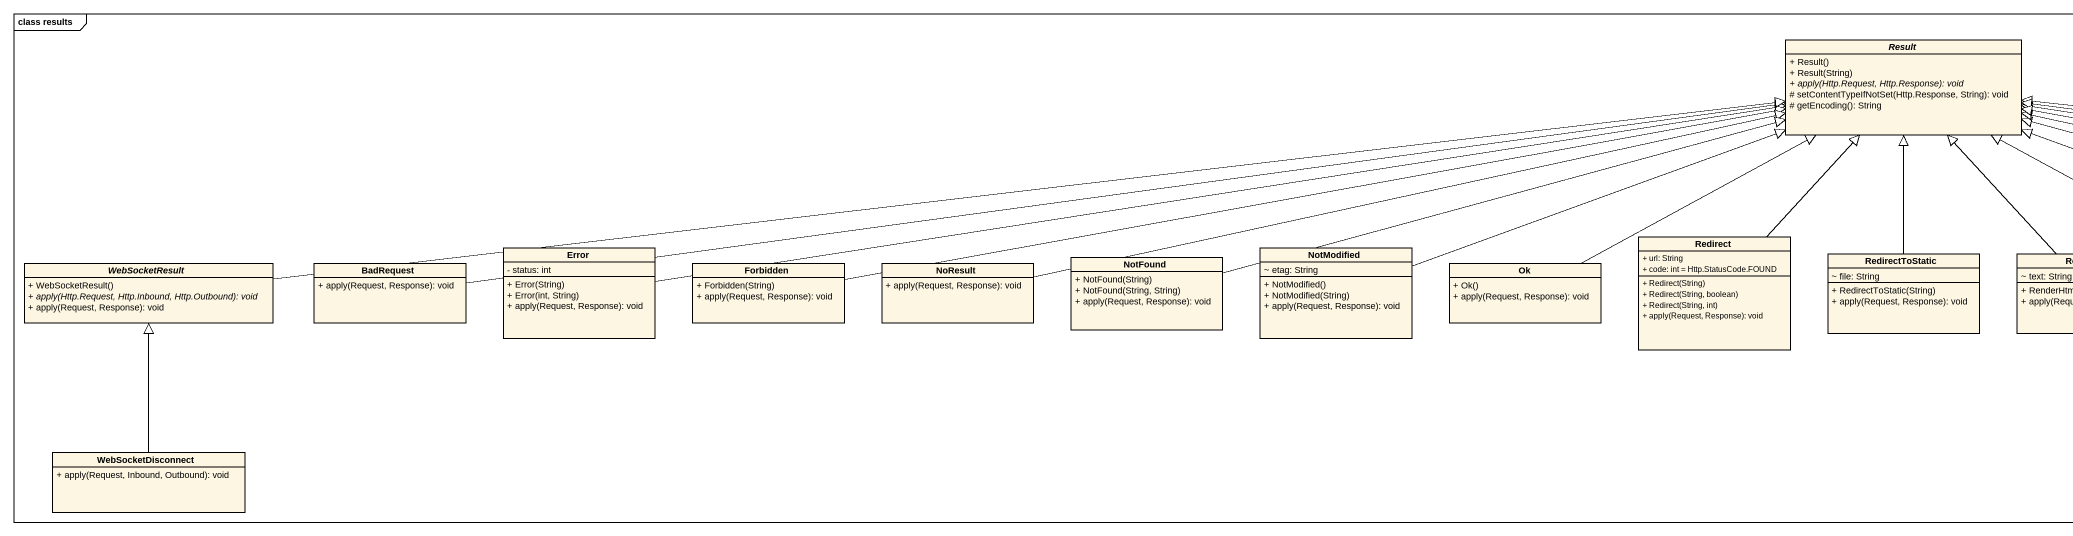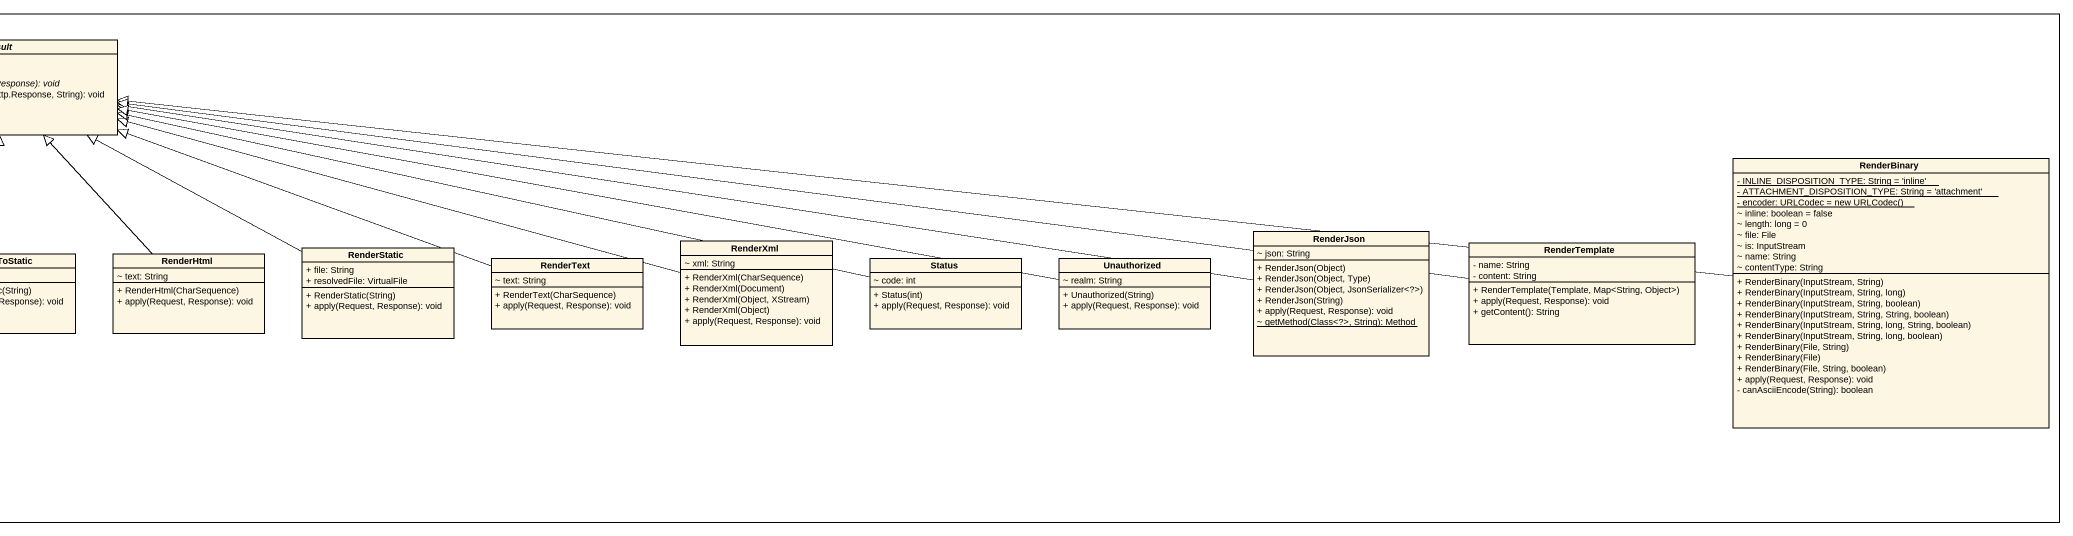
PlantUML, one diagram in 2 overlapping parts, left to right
@startuml
mainframe class results
hide circle
hide empty members
skinparam classAttributeIconSize 0
abstract class Result {
  + Result()
  + Result(String)
  {abstract} + apply(Http.Request, Http.Response): void
  # setContentTypeIfNotSet(Http.Response, String): void
  # getEncoding(): String
}
class RenderBinary {
  {static} - INLINE_DISPOSITION_TYPE: String = 'inline'
  {static} - ATTACHMENT_DISPOSITION_TYPE: String = 'attachment'
  {static} {field} - encoder: URLCodec = new URLCodec()
  ~ inline: boolean = false
  ~ length: long = 0
  ~ file: File
  ~ is: InputStream
  ~ name: String
  ~ contentType: String
  + RenderBinary(InputStream, String)
  + RenderBinary(InputStream, String, long)
  + RenderBinary(InputStream, String, boolean)
  + RenderBinary(InputStream, String, String, boolean)
  + RenderBinary(InputStream, String, long, String, boolean)
  + RenderBinary(InputStream, String, long, boolean)
  + RenderBinary(File, String)
  + RenderBinary(File)
  + RenderBinary(File, String, boolean)
  + apply(Request, Response): void
  - canAsciiEncode(String): boolean
}
abstract class WebSocketResult {
  + WebSocketResult()
  {abstract} + apply(Http.Request, Http.Inbound, Http.Outbound): void
  + apply(Request, Response): void
}
class BadRequest {
  + apply(Request, Response): void
}
class Error {
  - status: int
  + Error(String)
  + Error(int, String)
  + apply(Request, Response): void
}
class Forbidden {
  + Forbidden(String)
  + apply(Request, Response): void
}
class NoResult {
  + apply(Request, Response): void
}
class NotFound {
  + NotFound(String)
  + NotFound(String, String)
  + apply(Request, Response): void
}
class NotModified {
  ~ etag: String
  + NotModified()
  + NotModified(String)
  + apply(Request, Response): void
}
class Ok {
  + Ok()
  + apply(Request, Response): void
}
class Redirect {
  + url: String
  + code: int = Http.StatusCode.FOUND
  + Redirect(String)
  + Redirect(String, boolean)
  + Redirect(String, int)
  + apply(Request, Response): void
}
class RedirectToStatic {
  ~ file: String
  + RedirectToStatic(String)
  + apply(Request, Response): void
}
class RenderHtml {
  ~ text: String
  + RenderHtml(CharSequence)
  + apply(Request, Response): void
}
class RenderStatic {
  + file: String
  + resolvedFile: VirtualFile
  + RenderStatic(String)
  + apply(Request, Response): void
}
class RenderText {
  ~ text: String
  + RenderText(CharSequence)
  + apply(Request, Response): void
}
class RenderXml {
  ~ xml: String
  + RenderXml(CharSequence)
  + RenderXml(Document)
  + RenderXml(Object, XStream)
  + RenderXml(Object)
  + apply(Request, Response): void
}
class Status {
  ~ code: int
  + Status(int)
  + apply(Request, Response): void
}
class Unauthorized {
  ~ realm: String
  + Unauthorized(String)
  + apply(Request, Response): void
}
class RenderJson {
  ~ json: String
  + RenderJson(Object)
  + RenderJson(Object, Type)
  + RenderJson(Object, JsonSerializer<?>)
  + RenderJson(String)
  + apply(Request, Response): void
  {static} ~ getMethod(Class<?>, String): Method
}
class RenderTemplate {
  - name: String
  - content: String
  + RenderTemplate(Template, Map<String, Object>)
  + apply(Request, Response): void
  + getContent(): String
}
class WebSocketDisconnect {
  + apply(Request, Inbound, Outbound): void
}
RenderBinary -left-|> Result
WebSocketResult -right-|> Result
BadRequest -right-|> Result
Error -right-|> Result
Forbidden -right-|> Result
NoResult -right-|> Result
NotFound -right-|> Result
NotModified -right-|> Result
Ok -right-|> Result
Redirect -up-|> Result
RedirectToStatic -up-|> Result
RenderHtml -up-|> Result
RenderStatic -left-|> Result
RenderText -left-|> Result
RenderXml -left-|> Result
Status -left-|> Result
Unauthorized -left-|> Result
RenderJson -left-|> Result
RenderTemplate -left-|> Result
WebSocketDisconnect -up-|> WebSocketResult
@enduml
